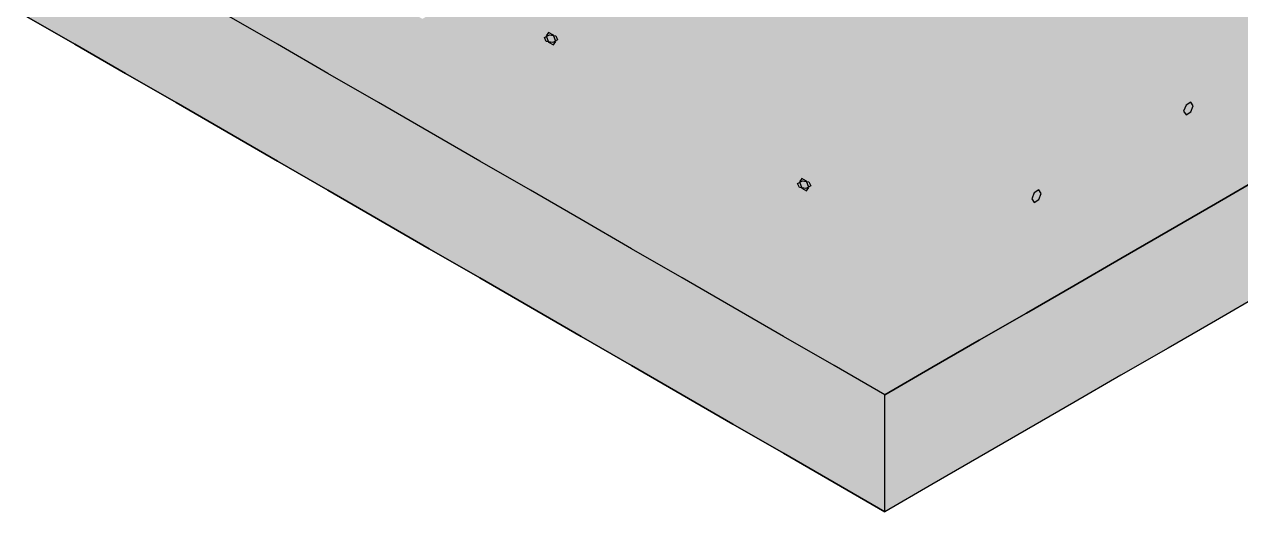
# Model space of a CAD drawing. Header units: metres. Extents: x 0 to 28.4, y 0 to 5.9.
# Drawn here: x 10.787 to 11.827, y 1.475 to 1.892 of the extents above; entities that cross this region are included whole.
import ezdxf

# ---------------------------------------------------------------- set-up
doc = ezdxf.new("R2010")
doc.units = ezdxf.units.M
doc.header["$LTSCALE"] = 0.25
doc.layers.add('ISO-ARISTAS', color=8, linetype='CONTINUOUS')
doc.layers.add('ISO-CONCRETO-SUP', color=254, linetype='CONTINUOUS', true_color=0xe8e8e8)

msp = doc.modelspace()

# ---------------------------------------------------------------- linework, layer by layer
at = {"layer": 'ISO-ARISTAS', "color": 250}
for p, q in [((10.8299, 1.875), (10.7866, 1.9)), ((10.7866, 1.9), (10.8299, 1.875)), ((11.0031, 1.875), (10.9598, 1.9)), ((11.0031, 1.875), (10.9598, 1.9)), ((11.2352, 1.8851), (11.2332, 1.8822)), ((11.2393, 1.8827), (11.2352, 1.8851)), ((10.8732, 1.85), (10.8299, 1.875)), ((10.8299, 1.875), (10.8732, 1.85)), ((11.0464, 1.85), (11.0031, 1.875)), ((11.0464, 1.85), (11.0031, 1.875)), ((11.2317, 1.8807), (11.2358, 1.883)), ((11.2332, 1.8774), (11.2317, 1.8807)), ((11.2332, 1.8822), (11.2352, 1.8769)), ((11.2388, 1.8766), (11.2332, 1.8774)), ((11.2352, 1.8769), (11.2393, 1.8745)), ((11.2358, 1.883), (11.2414, 1.8822)), ((11.2429, 1.8789), (11.2388, 1.8766)), ((11.2414, 1.8774), (11.2393, 1.8827)), ((11.2393, 1.8745), (11.2414, 1.8774)), ((11.2414, 1.8822), (11.2429, 1.8789)), ((10.9165, 1.825), (10.8732, 1.85)), ((10.8732, 1.85), (10.9165, 1.825)), ((11.0897, 1.825), (11.0464, 1.85)), ((11.0897, 1.825), (11.0464, 1.85)), ((10.9598, 1.8), (10.9165, 1.825)), ((10.9165, 1.825), (10.9598, 1.8)), ((11.133, 1.8), (11.0897, 1.825)), ((11.133, 1.8), (11.0897, 1.825)), ((11.7805, 1.8229), (11.7784, 1.8176)), ((11.7846, 1.8253), (11.7805, 1.8229)), ((11.7866, 1.8224), (11.7846, 1.8253)), ((11.7846, 1.8171), (11.7866, 1.8224)), ((11.7784, 1.8176), (11.7805, 1.8147)), ((11.7805, 1.8147), (11.7846, 1.8171)), ((11.0031, 1.775), (10.9598, 1.8)), ((10.9598, 1.8), (11.0031, 1.775)), ((11.1763, 1.775), (11.133, 1.8)), ((11.1763, 1.775), (11.133, 1.8)), ((11.0464, 1.75), (11.0031, 1.775)), ((11.0031, 1.775), (11.0464, 1.75)), ((11.2196, 1.75), (11.1763, 1.775)), ((11.2196, 1.75), (11.1763, 1.775)), ((11.4517, 1.7601), (11.4497, 1.7572)), ((11.4558, 1.7577), (11.4517, 1.7601)), ((11.846, 1.7617), (11.8056, 1.7383)), ((11.8056, 1.7383), (11.846, 1.7617)), ((11.0897, 1.725), (11.0464, 1.75)), ((11.0464, 1.75), (11.0897, 1.725)), ((11.2629, 1.725), (11.2196, 1.75)), ((11.2629, 1.725), (11.2196, 1.75)), ((11.4482, 1.7557), (11.4523, 1.758)), ((11.4497, 1.7524), (11.4482, 1.7557)), ((11.4497, 1.7572), (11.4517, 1.7519)), ((11.4553, 1.7516), (11.4497, 1.7524)), ((11.4517, 1.7519), (11.4558, 1.7495)), ((11.4523, 1.758), (11.4579, 1.7572)), ((11.4594, 1.7539), (11.4553, 1.7516)), ((11.4579, 1.7524), (11.4558, 1.7577)), ((11.4558, 1.7495), (11.4579, 1.7524)), ((11.4579, 1.7572), (11.4594, 1.7539)), ((11.6547, 1.7503), (11.6506, 1.7479)), ((11.6567, 1.7474), (11.6547, 1.7503)), ((11.6506, 1.7479), (11.6485, 1.7426)), ((11.6485, 1.7426), (11.6506, 1.7397)), ((11.6506, 1.7397), (11.6547, 1.7421)), ((11.6547, 1.7421), (11.6567, 1.7474)), ((11.8056, 1.7383), (11.7652, 1.715)), ((11.7652, 1.715), (11.8056, 1.7383)), ((11.133, 1.7), (11.0897, 1.725)), ((11.0897, 1.725), (11.133, 1.7)), ((11.3062, 1.7), (11.2629, 1.725)), ((11.3062, 1.7), (11.2629, 1.725)), ((11.7248, 1.6917), (11.7652, 1.715)), ((11.7652, 1.715), (11.7248, 1.6917)), ((11.1763, 1.675), (11.133, 1.7)), ((11.133, 1.7), (11.1763, 1.675)), ((11.3495, 1.675), (11.3062, 1.7)), ((11.3495, 1.675), (11.3062, 1.7)), ((11.7248, 1.6917), (11.6844, 1.6683)), ((11.6844, 1.6683), (11.7248, 1.6917)), ((11.2196, 1.65), (11.1763, 1.675)), ((11.1763, 1.675), (11.2196, 1.65)), ((11.3928, 1.65), (11.3495, 1.675)), ((11.3928, 1.65), (11.3495, 1.675)), ((11.6844, 1.6683), (11.644, 1.645)), ((11.644, 1.645), (11.6844, 1.6683)), ((11.846, 1.6617), (11.8056, 1.6383)), ((11.846, 1.6617), (11.8056, 1.6383)), ((11.2629, 1.625), (11.2196, 1.65)), ((11.2196, 1.65), (11.2629, 1.625)), ((11.4361, 1.625), (11.3928, 1.65)), ((11.4361, 1.625), (11.3928, 1.65)), ((11.6036, 1.6217), (11.644, 1.645)), ((11.644, 1.645), (11.6036, 1.6217)), ((11.8056, 1.6383), (11.7652, 1.615)), ((11.8056, 1.6383), (11.7652, 1.615)), ((11.3062, 1.6), (11.2629, 1.625)), ((11.2629, 1.625), (11.3062, 1.6)), ((11.4794, 1.6), (11.4361, 1.625)), ((11.4794, 1.6), (11.4361, 1.625)), ((11.6036, 1.6217), (11.5631, 1.5983)), ((11.5631, 1.5983), (11.6036, 1.6217)), ((11.7652, 1.615), (11.7248, 1.5917)), ((11.7652, 1.615), (11.7248, 1.5917)), ((11.3495, 1.575), (11.3062, 1.6)), ((11.3062, 1.6), (11.3495, 1.575)), ((11.5227, 1.575), (11.4794, 1.6)), ((11.5227, 1.575), (11.4794, 1.6)), ((11.5227, 1.575), (11.5631, 1.5983)), ((11.5631, 1.5983), (11.5227, 1.575)), ((11.7248, 1.5917), (11.6844, 1.5683)), ((11.7248, 1.5917), (11.6844, 1.5683)), ((11.3928, 1.55), (11.3495, 1.575)), ((11.3495, 1.575), (11.3928, 1.55)), ((11.5227, 1.525), (11.5227, 1.575)), ((11.5227, 1.525), (11.5227, 1.575)), ((11.6844, 1.5683), (11.644, 1.545)), ((11.6844, 1.5683), (11.644, 1.545)), ((11.4361, 1.525), (11.3928, 1.55)), ((11.3928, 1.55), (11.4361, 1.525)), ((11.644, 1.545), (11.6036, 1.5217)), ((11.644, 1.545), (11.6036, 1.5217)), ((11.4794, 1.5), (11.4361, 1.525)), ((11.4361, 1.525), (11.4794, 1.5)), ((11.5227, 1.475), (11.5227, 1.525)), ((11.5227, 1.475), (11.5227, 1.525)), ((11.6036, 1.5217), (11.5631, 1.4983)), ((11.6036, 1.5217), (11.5631, 1.4983)), ((11.5227, 1.475), (11.4794, 1.5)), ((11.4794, 1.5), (11.5227, 1.475)), ((11.5631, 1.4983), (11.5227, 1.475)), ((11.5631, 1.4983), (11.5227, 1.475))]:
    msp.add_line(p, q, dxfattribs=at)
at = {"layer": 'ISO-CONCRETO-SUP', "true_color": 0x912020}
for points in [[(11.2317, 1.8807), (11.2358, 1.883), (11.2317, 2.049), (11.2358, 2.0514)], [(11.2429, 1.8789), (11.2388, 1.8766), (11.2429, 2.0473), (11.2388, 2.0449)], [(11.4482, 1.7557), (11.4523, 1.758), (11.4482, 1.924), (11.4523, 1.9264)], [(11.4594, 1.7539), (11.4553, 1.7516), (11.4594, 1.9223), (11.4553, 1.9199)]]:
    msp.add_solid(points, dxfattribs=at)
at = {"layer": 'ISO-CONCRETO-SUP', "true_color": 0xaa2626}
for points in [[(11.2358, 1.883), (11.2414, 1.8822), (11.2358, 2.0514), (11.2414, 2.0505)], [(11.2388, 1.8766), (11.2332, 1.8774), (11.2388, 2.0449), (11.2332, 2.0458)], [(11.4523, 1.758), (11.4579, 1.7572), (11.4523, 1.9264), (11.4579, 1.9255)], [(11.4553, 1.7516), (11.4497, 1.7524), (11.4553, 1.9199), (11.4497, 1.9208)]]:
    msp.add_solid(points, dxfattribs=at)
at = {"layer": 'ISO-CONCRETO-SUP', "true_color": 0x8d1f1f}
for points in [[(11.2414, 1.8822), (11.2429, 1.8789), (11.2414, 2.0505), (11.2429, 2.0473)], [(11.2332, 1.8774), (11.2317, 1.8807), (11.2332, 2.0458), (11.2317, 2.049)], [(11.4579, 1.7572), (11.4594, 1.7539), (11.4579, 1.9255), (11.4594, 1.9223)], [(11.4497, 1.7524), (11.4482, 1.7557), (11.4497, 1.9208), (11.4482, 1.924)]]:
    msp.add_solid(points, dxfattribs=at)
at = {"layer": 'ISO-CONCRETO-SUP', "true_color": 0x731a1a}
for points in [[(11.3804, 1.9672), (11.3824, 1.9701), (11.2332, 1.8822), (11.2352, 1.8851)], [(11.3886, 1.9624), (11.3866, 1.9595), (11.2414, 1.8774), (11.2393, 1.8745)], [(11.7441, 1.9272), (11.7462, 1.9301), (11.5969, 1.8422), (11.599, 1.8451)], [(11.7524, 1.9224), (11.7503, 1.9195), (11.6051, 1.8374), (11.6031, 1.8345)], [(11.5969, 1.8422), (11.599, 1.8451), (11.4497, 1.7572), (11.4517, 1.7601)], [(11.6051, 1.8374), (11.6031, 1.8345), (11.4579, 1.7524), (11.4558, 1.7495)]]:
    msp.add_solid(points, dxfattribs=at)
at = {"layer": 'ISO-CONCRETO-SUP', "true_color": 0xad2626}
for points in [[(11.3824, 1.9619), (11.3804, 1.9672), (11.2352, 1.8769), (11.2332, 1.8822)], [(11.3866, 1.9677), (11.3886, 1.9624), (11.2393, 1.8827), (11.2414, 1.8774)], [(11.7462, 1.9219), (11.7441, 1.9272), (11.599, 1.8369), (11.5969, 1.8422)], [(11.7503, 1.9277), (11.7524, 1.9224), (11.6031, 1.8427), (11.6051, 1.8374)], [(11.599, 1.8369), (11.5969, 1.8422), (11.4517, 1.7519), (11.4497, 1.7572)], [(11.6031, 1.8427), (11.6051, 1.8374), (11.4558, 1.7577), (11.4579, 1.7524)]]:
    msp.add_solid(points, dxfattribs=at)
at = {"layer": 'ISO-CONCRETO-SUP', "true_color": 0xb32828}
for points in [[(11.3824, 1.9701), (11.3866, 1.9677), (11.2352, 1.8851), (11.2393, 1.8827)], [(11.3866, 1.9595), (11.3824, 1.9619), (11.2393, 1.8745), (11.2352, 1.8769)], [(11.7462, 1.9301), (11.7503, 1.9277), (11.599, 1.8451), (11.6031, 1.8427)], [(11.7503, 1.9195), (11.7462, 1.9219), (11.6031, 1.8345), (11.599, 1.8369)], [(11.599, 1.8451), (11.6031, 1.8427), (11.4517, 1.7601), (11.4558, 1.7577)], [(11.6031, 1.8345), (11.599, 1.8369), (11.4558, 1.7495), (11.4517, 1.7519)]]:
    msp.add_solid(points, dxfattribs=at)
at = {"layer": 'ISO-CONCRETO-SUP', "true_color": 0x182b7c}
for points in [[(11.7643, 1.974), (11.7623, 1.977), (11.9104, 1.8897), (11.9083, 1.8926)], [(11.3626, 1.919), (11.3646, 1.916), (11.5086, 1.8346), (11.5107, 1.8317)], [(11.3585, 1.9083), (11.3564, 1.9113), (11.5045, 1.824), (11.5025, 1.827)], [(11.6385, 1.9096), (11.6406, 1.9067), (11.7846, 1.8253), (11.7866, 1.8224)], [(11.6344, 1.899), (11.6324, 1.902), (11.7805, 1.8147), (11.7784, 1.8176)], [(11.5086, 1.8346), (11.5107, 1.8317), (11.6547, 1.7503), (11.6567, 1.7474)], [(11.5045, 1.824), (11.5025, 1.827), (11.6506, 1.7397), (11.6485, 1.7426)]]:
    msp.add_solid(points, dxfattribs=at)
at = {"layer": 'ISO-CONCRETO-SUP', "true_color": 0x233eb3}
for points in [[(11.7684, 1.9764), (11.7643, 1.974), (11.9145, 1.8921), (11.9104, 1.8897)], [(11.3585, 1.9166), (11.3626, 1.919), (11.5045, 1.8323), (11.5086, 1.8346)], [(11.3626, 1.9107), (11.3585, 1.9083), (11.5086, 1.8264), (11.5045, 1.824)], [(11.6344, 1.9073), (11.6385, 1.9096), (11.7805, 1.8229), (11.7846, 1.8253)], [(11.6385, 1.9014), (11.6344, 1.899), (11.7846, 1.8171), (11.7805, 1.8147)], [(11.5045, 1.8323), (11.5086, 1.8346), (11.6506, 1.7479), (11.6547, 1.7503)], [(11.5086, 1.8264), (11.5045, 1.824), (11.6547, 1.7421), (11.6506, 1.7397)]]:
    msp.add_solid(points, dxfattribs=at)
at = {"layer": 'ISO-CONCRETO-SUP', "true_color": 0x89847b}
for points in [[(10.7866, 1.9), (10.8299, 1.875), (10.7866, 1.95), (10.8299, 1.925)], [(10.8732, 1.9), (10.9165, 1.875), (10.8732, 1.95), (10.9165, 1.925)], [(10.8299, 1.875), (10.8732, 1.85), (10.8299, 1.925), (10.8732, 1.9)], [(10.9165, 1.875), (10.9598, 1.85), (10.9165, 1.925), (10.9598, 1.9)], [(10.8732, 1.85), (10.9165, 1.825), (10.8732, 1.9), (10.9165, 1.875)], [(10.9598, 1.85), (11.0031, 1.825), (10.9598, 1.9), (11.0031, 1.875)], [(10.9165, 1.825), (10.9598, 1.8), (10.9165, 1.875), (10.9598, 1.85)], [(11.0031, 1.825), (11.0464, 1.8), (11.0031, 1.875), (11.0464, 1.85)], [(10.9598, 1.8), (11.0031, 1.775), (10.9598, 1.85), (11.0031, 1.825)], [(11.0464, 1.8), (11.0897, 1.775), (11.0464, 1.85), (11.0897, 1.825)], [(11.0031, 1.775), (11.0464, 1.75), (11.0031, 1.825), (11.0464, 1.8)], [(11.0897, 1.775), (11.133, 1.75), (11.0897, 1.825), (11.133, 1.8)], [(11.0464, 1.75), (11.0897, 1.725), (11.0464, 1.8), (11.0897, 1.775)], [(11.133, 1.75), (11.1763, 1.725), (11.133, 1.8), (11.1763, 1.775)], [(11.0897, 1.725), (11.133, 1.7), (11.0897, 1.775), (11.133, 1.75)], [(11.1763, 1.725), (11.2196, 1.7), (11.1763, 1.775), (11.2196, 1.75)], [(11.133, 1.7), (11.1763, 1.675), (11.133, 1.75), (11.1763, 1.725)], [(11.2196, 1.7), (11.2629, 1.675), (11.2196, 1.75), (11.2629, 1.725)], [(11.1763, 1.675), (11.2196, 1.65), (11.1763, 1.725), (11.2196, 1.7)], [(11.2629, 1.675), (11.3062, 1.65), (11.2629, 1.725), (11.3062, 1.7)], [(11.2196, 1.65), (11.2629, 1.625), (11.2196, 1.7), (11.2629, 1.675)], [(11.3062, 1.65), (11.3495, 1.625), (11.3062, 1.7), (11.3495, 1.675)], [(11.2629, 1.625), (11.3062, 1.6), (11.2629, 1.675), (11.3062, 1.65)], [(11.3495, 1.625), (11.3928, 1.6), (11.3495, 1.675), (11.3928, 1.65)], [(11.3062, 1.6), (11.3495, 1.575), (11.3062, 1.65), (11.3495, 1.625)], [(11.3928, 1.6), (11.4361, 1.575), (11.3928, 1.65), (11.4361, 1.625)], [(11.3495, 1.575), (11.3928, 1.55), (11.3495, 1.625), (11.3928, 1.6)], [(11.4361, 1.575), (11.4794, 1.55), (11.4361, 1.625), (11.4794, 1.6)], [(11.3928, 1.55), (11.4361, 1.525), (11.3928, 1.6), (11.4361, 1.575)], [(11.4794, 1.55), (11.5227, 1.525), (11.4794, 1.6), (11.5227, 1.575)], [(11.4361, 1.525), (11.4794, 1.5), (11.4361, 1.575), (11.4794, 1.55)], [(11.4794, 1.5), (11.5227, 1.475), (11.4794, 1.55), (11.5227, 1.525)]]:
    msp.add_solid(points, dxfattribs=at)
at = {"layer": 'ISO-CONCRETO-SUP', "true_color": 0x989388}
for points in [[(11.2023, 1.94), (11.2456, 1.915), (11.1619, 1.9167), (11.2052, 1.8917)], [(11.286, 1.9383), (11.3293, 1.9133), (11.2456, 1.915), (11.2889, 1.89)], [(11.3697, 1.9367), (11.413, 1.9117), (11.3293, 1.9133), (11.3726, 1.8883)], [(11.3755, 1.94), (11.4188, 1.915), (11.3351, 1.9167), (11.3784, 1.8917)], [(11.4592, 1.9383), (11.5025, 1.9133), (11.4188, 1.915), (11.4621, 1.89)], [(11.5429, 1.9367), (11.5862, 1.9117), (11.5025, 1.9133), (11.5458, 1.8883)], [(11.4534, 1.935), (11.4967, 1.91), (11.413, 1.9117), (11.4563, 1.8867)], [(11.5372, 1.9333), (11.5805, 1.9083), (11.4967, 1.91), (11.54, 1.885)], [(11.6209, 1.9317), (11.6642, 1.9067), (11.5805, 1.9083), (11.6238, 1.8833)], [(11.6266, 1.935), (11.6699, 1.91), (11.5862, 1.9117), (11.6295, 1.8867)], [(11.7046, 1.93), (11.7479, 1.905), (11.6642, 1.9067), (11.7075, 1.8817)], [(11.7104, 1.9333), (11.7537, 1.9083), (11.6699, 1.91), (11.7132, 1.885)], [(11.7883, 1.9283), (11.8316, 1.9033), (11.7479, 1.905), (11.7912, 1.88)], [(11.7941, 1.9317), (11.8374, 1.9067), (11.7537, 1.9083), (11.797, 1.8833)], [(10.827, 1.9233), (10.8703, 1.8983), (10.7866, 1.9), (10.8299, 1.875)], [(10.9107, 1.9217), (10.954, 1.8967), (10.8703, 1.8983), (10.9136, 1.8733)], [(10.9944, 1.92), (11.0377, 1.895), (10.954, 1.8967), (10.9973, 1.8717)], [(11.0002, 1.9233), (11.0435, 1.8983), (10.9598, 1.9), (11.0031, 1.875)], [(11.0782, 1.9183), (11.1215, 1.8933), (11.0377, 1.895), (11.0811, 1.87)], [(11.0839, 1.9217), (11.1272, 1.8967), (11.0435, 1.8983), (11.0868, 1.8733)], [(11.1619, 1.9167), (11.2052, 1.8917), (11.1215, 1.8933), (11.1648, 1.8683)], [(11.1677, 1.92), (11.211, 1.895), (11.1272, 1.8967), (11.1705, 1.8717)], [(11.2456, 1.915), (11.2889, 1.89), (11.2052, 1.8917), (11.2485, 1.8667)], [(11.2514, 1.9183), (11.2947, 1.8933), (11.211, 1.895), (11.2543, 1.87)], [(11.3351, 1.9167), (11.3784, 1.8917), (11.2947, 1.8933), (11.338, 1.8683)], [(11.4188, 1.915), (11.4621, 1.89), (11.3784, 1.8917), (11.4217, 1.8667)], [(11.3293, 1.9133), (11.3726, 1.8883), (11.2889, 1.89), (11.3322, 1.865)], [(11.413, 1.9117), (11.4563, 1.8867), (11.3726, 1.8883), (11.4159, 1.8633)], [(11.4967, 1.91), (11.54, 1.885), (11.4563, 1.8867), (11.4996, 1.8617)], [(11.5025, 1.9133), (11.5458, 1.8883), (11.4621, 1.89), (11.5054, 1.865)], [(11.5805, 1.9083), (11.6238, 1.8833), (11.54, 1.885), (11.5833, 1.86)], [(11.5862, 1.9117), (11.6295, 1.8867), (11.5458, 1.8883), (11.5891, 1.8633)], [(11.6642, 1.9067), (11.7075, 1.8817), (11.6238, 1.8833), (11.6671, 1.8583)], [(11.6699, 1.91), (11.7132, 1.885), (11.6295, 1.8867), (11.6728, 1.8617)], [(11.7479, 1.905), (11.7912, 1.88), (11.7075, 1.8817), (11.7508, 1.8567)], [(11.7537, 1.9083), (11.797, 1.8833), (11.7132, 1.885), (11.7566, 1.86)], [(11.8374, 1.9067), (11.8807, 1.8817), (11.797, 1.8833), (11.8403, 1.8583)], [(10.8703, 1.8983), (10.9136, 1.8733), (10.8299, 1.875), (10.8732, 1.85)], [(10.954, 1.8967), (10.9973, 1.8717), (10.9136, 1.8733), (10.9569, 1.8483)], [(11.0377, 1.895), (11.0811, 1.87), (10.9973, 1.8717), (11.0406, 1.8467)], [(11.0435, 1.8983), (11.0868, 1.8733), (11.0031, 1.875), (11.0464, 1.85)], [(11.1272, 1.8967), (11.1705, 1.8717), (11.0868, 1.8733), (11.1301, 1.8483)], [(11.211, 1.895), (11.2543, 1.87), (11.1705, 1.8717), (11.2138, 1.8467)], [(11.8316, 1.9033), (11.8749, 1.8783), (11.7912, 1.88), (11.8345, 1.855)], [(11.1215, 1.8933), (11.1648, 1.8683), (11.0811, 1.87), (11.1244, 1.845)], [(11.2052, 1.8917), (11.2485, 1.8667), (11.1648, 1.8683), (11.2081, 1.8433)], [(11.2889, 1.89), (11.3322, 1.865), (11.2485, 1.8667), (11.2918, 1.8417)], [(11.2947, 1.8933), (11.338, 1.8683), (11.2543, 1.87), (11.2976, 1.845)], [(11.3726, 1.8883), (11.4159, 1.8633), (11.3322, 1.865), (11.3755, 1.84)], [(11.3784, 1.8917), (11.4217, 1.8667), (11.338, 1.8683), (11.3813, 1.8433)], [(11.4563, 1.8867), (11.4996, 1.8617), (11.4159, 1.8633), (11.4592, 1.8383)], [(11.4621, 1.89), (11.5054, 1.865), (11.4217, 1.8667), (11.465, 1.8417)], [(11.54, 1.885), (11.5833, 1.86), (11.4996, 1.8617), (11.5429, 1.8367)], [(11.5458, 1.8883), (11.5891, 1.8633), (11.5054, 1.865), (11.5487, 1.84)], [(11.6295, 1.8867), (11.6728, 1.8617), (11.5891, 1.8633), (11.6324, 1.8383)], [(11.7132, 1.885), (11.7566, 1.86), (11.6728, 1.8617), (11.7161, 1.8367)], [(10.9136, 1.8733), (10.9569, 1.8483), (10.8732, 1.85), (10.9165, 1.825)], [(11.0868, 1.8733), (11.1301, 1.8483), (11.0464, 1.85), (11.0897, 1.825)], [(11.6238, 1.8833), (11.6671, 1.8583), (11.5833, 1.86), (11.6266, 1.835)], [(11.7075, 1.8817), (11.7508, 1.8567), (11.6671, 1.8583), (11.7104, 1.8333)], [(11.7912, 1.88), (11.8345, 1.855), (11.7508, 1.8567), (11.7941, 1.8317)], [(11.797, 1.8833), (11.8403, 1.8583), (11.7566, 1.86), (11.7999, 1.835)], [(10.9973, 1.8717), (11.0406, 1.8467), (10.9569, 1.8483), (11.0002, 1.8233)], [(11.0811, 1.87), (11.1244, 1.845), (11.0406, 1.8467), (11.0839, 1.8217)], [(11.1648, 1.8683), (11.2081, 1.8433), (11.1244, 1.845), (11.1677, 1.82)], [(11.1705, 1.8717), (11.2138, 1.8467), (11.1301, 1.8483), (11.1734, 1.8233)], [(11.2485, 1.8667), (11.2918, 1.8417), (11.2081, 1.8433), (11.2514, 1.8183)], [(11.2543, 1.87), (11.2976, 1.845), (11.2138, 1.8467), (11.2571, 1.8217)], [(11.3322, 1.865), (11.3755, 1.84), (11.2918, 1.8417), (11.3351, 1.8167)], [(11.338, 1.8683), (11.3813, 1.8433), (11.2976, 1.845), (11.3409, 1.82)], [(11.4159, 1.8633), (11.4592, 1.8383), (11.3755, 1.84), (11.4188, 1.815)], [(11.4217, 1.8667), (11.465, 1.8417), (11.3813, 1.8433), (11.4246, 1.8183)], [(11.5054, 1.865), (11.5487, 1.84), (11.465, 1.8417), (11.5083, 1.8167)], [(11.5891, 1.8633), (11.6324, 1.8383), (11.5487, 1.84), (11.592, 1.815)], [(11.4996, 1.8617), (11.5429, 1.8367), (11.4592, 1.8383), (11.5025, 1.8133)], [(11.5833, 1.86), (11.6266, 1.835), (11.5429, 1.8367), (11.5862, 1.8117)], [(11.6671, 1.8583), (11.7104, 1.8333), (11.6266, 1.835), (11.6699, 1.81)], [(11.6728, 1.8617), (11.7161, 1.8367), (11.6324, 1.8383), (11.6757, 1.8133)], [(11.7508, 1.8567), (11.7941, 1.8317), (11.7104, 1.8333), (11.7537, 1.8083)], [(11.7566, 1.86), (11.7999, 1.835), (11.7161, 1.8367), (11.7594, 1.8117)], [(11.8345, 1.855), (11.8778, 1.83), (11.7941, 1.8317), (11.8374, 1.8067)], [(11.8403, 1.8583), (11.8836, 1.8333), (11.7999, 1.835), (11.8432, 1.81)], [(10.9569, 1.8483), (11.0002, 1.8233), (10.9165, 1.825), (10.9598, 1.8)], [(11.0406, 1.8467), (11.0839, 1.8217), (11.0002, 1.8233), (11.0435, 1.7983)], [(11.1244, 1.845), (11.1677, 1.82), (11.0839, 1.8217), (11.1272, 1.7967)], [(11.1301, 1.8483), (11.1734, 1.8233), (11.0897, 1.825), (11.133, 1.8)], [(11.2081, 1.8433), (11.2514, 1.8183), (11.1677, 1.82), (11.211, 1.795)], [(11.2138, 1.8467), (11.2571, 1.8217), (11.1734, 1.8233), (11.2167, 1.7983)], [(11.2976, 1.845), (11.3409, 1.82), (11.2571, 1.8217), (11.3004, 1.7967)], [(11.3813, 1.8433), (11.4246, 1.8183), (11.3409, 1.82), (11.3842, 1.795)], [(11.2918, 1.8417), (11.3351, 1.8167), (11.2514, 1.8183), (11.2947, 1.7933)], [(11.3755, 1.84), (11.4188, 1.815), (11.3351, 1.8167), (11.3784, 1.7917)], [(11.4592, 1.8383), (11.5025, 1.8133), (11.4188, 1.815), (11.4621, 1.79)], [(11.465, 1.8417), (11.5083, 1.8167), (11.4246, 1.8183), (11.4679, 1.7933)], [(11.5429, 1.8367), (11.5862, 1.8117), (11.5025, 1.8133), (11.5458, 1.7883)], [(11.5487, 1.84), (11.592, 1.815), (11.5083, 1.8167), (11.5516, 1.7917)], [(11.6266, 1.835), (11.6699, 1.81), (11.5862, 1.8117), (11.6295, 1.7867)], [(11.6324, 1.8383), (11.6757, 1.8133), (11.592, 1.815), (11.6353, 1.79)], [(11.7104, 1.8333), (11.7537, 1.8083), (11.6699, 1.81), (11.7132, 1.785)], [(11.7161, 1.8367), (11.7594, 1.8117), (11.6757, 1.8133), (11.719, 1.7883)], [(11.7941, 1.8317), (11.8374, 1.8067), (11.7537, 1.8083), (11.797, 1.7833)], [(11.7999, 1.835), (11.8432, 1.81), (11.7594, 1.8117), (11.8027, 1.7867)], [(11.0002, 1.8233), (11.0435, 1.7983), (10.9598, 1.8), (11.0031, 1.775)], [(11.0839, 1.8217), (11.1272, 1.7967), (11.0435, 1.7983), (11.0868, 1.7733)], [(11.1734, 1.8233), (11.2167, 1.7983), (11.133, 1.8), (11.1763, 1.775)], [(11.2571, 1.8217), (11.3004, 1.7967), (11.2167, 1.7983), (11.26, 1.7733)], [(11.1677, 1.82), (11.211, 1.795), (11.1272, 1.7967), (11.1705, 1.7717)], [(11.2514, 1.8183), (11.2947, 1.7933), (11.211, 1.795), (11.2543, 1.77)], [(11.3351, 1.8167), (11.3784, 1.7917), (11.2947, 1.7933), (11.338, 1.7683)], [(11.3409, 1.82), (11.3842, 1.795), (11.3004, 1.7967), (11.3437, 1.7717)], [(11.4188, 1.815), (11.4621, 1.79), (11.3784, 1.7917), (11.4217, 1.7667)], [(11.4246, 1.8183), (11.4679, 1.7933), (11.3842, 1.795), (11.4275, 1.77)], [(11.5025, 1.8133), (11.5458, 1.7883), (11.4621, 1.79), (11.5054, 1.765)], [(11.5083, 1.8167), (11.5516, 1.7917), (11.4679, 1.7933), (11.5112, 1.7683)], [(11.5862, 1.8117), (11.6295, 1.7867), (11.5458, 1.7883), (11.5891, 1.7633)], [(11.592, 1.815), (11.6353, 1.79), (11.5516, 1.7917), (11.5949, 1.7667)], [(11.6757, 1.8133), (11.719, 1.7883), (11.6353, 1.79), (11.6786, 1.765)], [(11.7594, 1.8117), (11.8027, 1.7867), (11.719, 1.7883), (11.7623, 1.7633)], [(11.6699, 1.81), (11.7132, 1.785), (11.6295, 1.7867), (11.6728, 1.7617)], [(11.7537, 1.8083), (11.797, 1.7833), (11.7132, 1.785), (11.7566, 1.76)], [(11.8374, 1.8067), (11.8807, 1.7817), (11.797, 1.7833), (11.8403, 1.7583)], [(11.8432, 1.81), (11.8865, 1.785), (11.8027, 1.7867), (11.846, 1.7617)], [(11.0435, 1.7983), (11.0868, 1.7733), (11.0031, 1.775), (11.0464, 1.75)], [(11.1272, 1.7967), (11.1705, 1.7717), (11.0868, 1.7733), (11.1301, 1.7483)], [(11.211, 1.795), (11.2543, 1.77), (11.1705, 1.7717), (11.2138, 1.7467)], [(11.2167, 1.7983), (11.26, 1.7733), (11.1763, 1.775), (11.2196, 1.75)], [(11.2947, 1.7933), (11.338, 1.7683), (11.2543, 1.77), (11.2976, 1.745)], [(11.3004, 1.7967), (11.3437, 1.7717), (11.26, 1.7733), (11.3033, 1.7483)], [(11.3784, 1.7917), (11.4217, 1.7667), (11.338, 1.7683), (11.3813, 1.7433)], [(11.3842, 1.795), (11.4275, 1.77), (11.3437, 1.7717), (11.387, 1.7467)], [(11.4621, 1.79), (11.5054, 1.765), (11.4217, 1.7667), (11.465, 1.7417)], [(11.4679, 1.7933), (11.5112, 1.7683), (11.4275, 1.77), (11.4708, 1.745)], [(11.5516, 1.7917), (11.5949, 1.7667), (11.5112, 1.7683), (11.5545, 1.7433)], [(11.6353, 1.79), (11.6786, 1.765), (11.5949, 1.7667), (11.6382, 1.7417)], [(11.5458, 1.7883), (11.5891, 1.7633), (11.5054, 1.765), (11.5487, 1.74)], [(11.6295, 1.7867), (11.6728, 1.7617), (11.5891, 1.7633), (11.6324, 1.7383)], [(11.7132, 1.785), (11.7566, 1.76), (11.6728, 1.7617), (11.7161, 1.7367)], [(11.719, 1.7883), (11.7623, 1.7633), (11.6786, 1.765), (11.7219, 1.74)], [(11.797, 1.7833), (11.8403, 1.7583), (11.7566, 1.76), (11.7999, 1.735)], [(11.8027, 1.7867), (11.846, 1.7617), (11.7623, 1.7633), (11.8056, 1.7383)], [(11.0868, 1.7733), (11.1301, 1.7483), (11.0464, 1.75), (11.0897, 1.725)], [(11.1705, 1.7717), (11.2138, 1.7467), (11.1301, 1.7483), (11.1734, 1.7233)], [(11.2543, 1.77), (11.2976, 1.745), (11.2138, 1.7467), (11.2571, 1.7217)], [(11.26, 1.7733), (11.3033, 1.7483), (11.2196, 1.75), (11.2629, 1.725)], [(11.3437, 1.7717), (11.387, 1.7467), (11.3033, 1.7483), (11.3466, 1.7233)], [(11.4275, 1.77), (11.4708, 1.745), (11.387, 1.7467), (11.4303, 1.7217)], [(11.338, 1.7683), (11.3813, 1.7433), (11.2976, 1.745), (11.3409, 1.72)], [(11.4217, 1.7667), (11.465, 1.7417), (11.3813, 1.7433), (11.4246, 1.7183)], [(11.5054, 1.765), (11.5487, 1.74), (11.465, 1.7417), (11.5083, 1.7167)], [(11.5112, 1.7683), (11.5545, 1.7433), (11.4708, 1.745), (11.5141, 1.72)], [(11.5891, 1.7633), (11.6324, 1.7383), (11.5487, 1.74), (11.592, 1.715)], [(11.5949, 1.7667), (11.6382, 1.7417), (11.5545, 1.7433), (11.5978, 1.7183)], [(11.6728, 1.7617), (11.7161, 1.7367), (11.6324, 1.7383), (11.6757, 1.7133)], [(11.6786, 1.765), (11.7219, 1.74), (11.6382, 1.7417), (11.6815, 1.7167)], [(11.7566, 1.76), (11.7999, 1.735), (11.7161, 1.7367), (11.7594, 1.7117)], [(11.7623, 1.7633), (11.8056, 1.7383), (11.7219, 1.74), (11.7652, 1.715)], [(11.1301, 1.7483), (11.1734, 1.7233), (11.0897, 1.725), (11.133, 1.7)], [(11.3033, 1.7483), (11.3466, 1.7233), (11.2629, 1.725), (11.3062, 1.7)], [(11.8403, 1.7583), (11.8836, 1.7333), (11.7999, 1.735), (11.8432, 1.71)], [(11.2138, 1.7467), (11.2571, 1.7217), (11.1734, 1.7233), (11.2167, 1.6983)], [(11.2976, 1.745), (11.3409, 1.72), (11.2571, 1.7217), (11.3004, 1.6967)], [(11.3813, 1.7433), (11.4246, 1.7183), (11.3409, 1.72), (11.3842, 1.695)], [(11.387, 1.7467), (11.4303, 1.7217), (11.3466, 1.7233), (11.3899, 1.6983)], [(11.465, 1.7417), (11.5083, 1.7167), (11.4246, 1.7183), (11.4679, 1.6933)], [(11.4708, 1.745), (11.5141, 1.72), (11.4303, 1.7217), (11.4736, 1.6967)], [(11.5487, 1.74), (11.592, 1.715), (11.5083, 1.7167), (11.5516, 1.6917)], [(11.5545, 1.7433), (11.5978, 1.7183), (11.5141, 1.72), (11.5574, 1.695)], [(11.6324, 1.7383), (11.6757, 1.7133), (11.592, 1.715), (11.6353, 1.69)], [(11.6382, 1.7417), (11.6815, 1.7167), (11.5978, 1.7183), (11.6411, 1.6933)], [(11.7219, 1.74), (11.7652, 1.715), (11.6815, 1.7167), (11.7248, 1.6917)], [(11.7161, 1.7367), (11.7594, 1.7117), (11.6757, 1.7133), (11.719, 1.6883)], [(11.7999, 1.735), (11.8432, 1.71), (11.7594, 1.7117), (11.8027, 1.6867)], [(11.1734, 1.7233), (11.2167, 1.6983), (11.133, 1.7), (11.1763, 1.675)], [(11.2571, 1.7217), (11.3004, 1.6967), (11.2167, 1.6983), (11.26, 1.6733)], [(11.3409, 1.72), (11.3842, 1.695), (11.3004, 1.6967), (11.3437, 1.6717)], [(11.3466, 1.7233), (11.3899, 1.6983), (11.3062, 1.7), (11.3495, 1.675)], [(11.4246, 1.7183), (11.4679, 1.6933), (11.3842, 1.695), (11.4275, 1.67)], [(11.4303, 1.7217), (11.4736, 1.6967), (11.3899, 1.6983), (11.4332, 1.6733)], [(11.5141, 1.72), (11.5574, 1.695), (11.4736, 1.6967), (11.517, 1.6717)], [(11.5978, 1.7183), (11.6411, 1.6933), (11.5574, 1.695), (11.6007, 1.67)], [(11.5083, 1.7167), (11.5516, 1.6917), (11.4679, 1.6933), (11.5112, 1.6683)], [(11.592, 1.715), (11.6353, 1.69), (11.5516, 1.6917), (11.5949, 1.6667)], [(11.6757, 1.7133), (11.719, 1.6883), (11.6353, 1.69), (11.6786, 1.665)], [(11.6815, 1.7167), (11.7248, 1.6917), (11.6411, 1.6933), (11.6844, 1.6683)], [(11.7594, 1.7117), (11.8027, 1.6867), (11.719, 1.6883), (11.7623, 1.6633)], [(11.8432, 1.71), (11.8865, 1.685), (11.8027, 1.6867), (11.846, 1.6617)], [(11.2167, 1.6983), (11.26, 1.6733), (11.1763, 1.675), (11.2196, 1.65)], [(11.3004, 1.6967), (11.3437, 1.6717), (11.26, 1.6733), (11.3033, 1.6483)], [(11.3899, 1.6983), (11.4332, 1.6733), (11.3495, 1.675), (11.3928, 1.65)], [(11.4736, 1.6967), (11.517, 1.6717), (11.4332, 1.6733), (11.4765, 1.6483)], [(11.3842, 1.695), (11.4275, 1.67), (11.3437, 1.6717), (11.387, 1.6467)], [(11.4679, 1.6933), (11.5112, 1.6683), (11.4275, 1.67), (11.4708, 1.645)], [(11.5516, 1.6917), (11.5949, 1.6667), (11.5112, 1.6683), (11.5545, 1.6433)], [(11.5574, 1.695), (11.6007, 1.67), (11.517, 1.6717), (11.5603, 1.6467)], [(11.6353, 1.69), (11.6786, 1.665), (11.5949, 1.6667), (11.6382, 1.6417)], [(11.6411, 1.6933), (11.6844, 1.6683), (11.6007, 1.67), (11.644, 1.645)], [(11.719, 1.6883), (11.7623, 1.6633), (11.6786, 1.665), (11.7219, 1.64)], [(11.8027, 1.6867), (11.846, 1.6617), (11.7623, 1.6633), (11.8056, 1.6383)], [(11.26, 1.6733), (11.3033, 1.6483), (11.2196, 1.65), (11.2629, 1.625)], [(11.3437, 1.6717), (11.387, 1.6467), (11.3033, 1.6483), (11.3466, 1.6233)], [(11.4275, 1.67), (11.4708, 1.645), (11.387, 1.6467), (11.4303, 1.6217)], [(11.4332, 1.6733), (11.4765, 1.6483), (11.3928, 1.65), (11.4361, 1.625)], [(11.5112, 1.6683), (11.5545, 1.6433), (11.4708, 1.645), (11.5141, 1.62)], [(11.517, 1.6717), (11.5603, 1.6467), (11.4765, 1.6483), (11.5198, 1.6233)], [(11.5949, 1.6667), (11.6382, 1.6417), (11.5545, 1.6433), (11.5978, 1.6183)], [(11.6007, 1.67), (11.644, 1.645), (11.5603, 1.6467), (11.6036, 1.6217)], [(11.6786, 1.665), (11.7219, 1.64), (11.6382, 1.6417), (11.6815, 1.6167)], [(11.7623, 1.6633), (11.8056, 1.6383), (11.7219, 1.64), (11.7652, 1.615)], [(11.3033, 1.6483), (11.3466, 1.6233), (11.2629, 1.625), (11.3062, 1.6)], [(11.387, 1.6467), (11.4303, 1.6217), (11.3466, 1.6233), (11.3899, 1.5983)], [(11.4708, 1.645), (11.5141, 1.62), (11.4303, 1.6217), (11.4736, 1.5967)], [(11.4765, 1.6483), (11.5198, 1.6233), (11.4361, 1.625), (11.4794, 1.6)], [(11.5603, 1.6467), (11.6036, 1.6217), (11.5198, 1.6233), (11.5631, 1.5983)], [(11.5545, 1.6433), (11.5978, 1.6183), (11.5141, 1.62), (11.5574, 1.595)], [(11.6382, 1.6417), (11.6815, 1.6167), (11.5978, 1.6183), (11.6411, 1.5933)], [(11.7219, 1.64), (11.7652, 1.615), (11.6815, 1.6167), (11.7248, 1.5917)], [(11.3466, 1.6233), (11.3899, 1.5983), (11.3062, 1.6), (11.3495, 1.575)], [(11.4303, 1.6217), (11.4736, 1.5967), (11.3899, 1.5983), (11.4332, 1.5733)], [(11.5141, 1.62), (11.5574, 1.595), (11.4736, 1.5967), (11.517, 1.5717)], [(11.5198, 1.6233), (11.5631, 1.5983), (11.4794, 1.6), (11.5227, 1.575)], [(11.5978, 1.6183), (11.6411, 1.5933), (11.5574, 1.595), (11.6007, 1.57)], [(11.6815, 1.6167), (11.7248, 1.5917), (11.6411, 1.5933), (11.6844, 1.5683)], [(11.3899, 1.5983), (11.4332, 1.5733), (11.3495, 1.575), (11.3928, 1.55)], [(11.4736, 1.5967), (11.517, 1.5717), (11.4332, 1.5733), (11.4765, 1.5483)], [(11.5574, 1.595), (11.6007, 1.57), (11.517, 1.5717), (11.5603, 1.5467)], [(11.6411, 1.5933), (11.6844, 1.5683), (11.6007, 1.57), (11.644, 1.545)], [(11.4332, 1.5733), (11.4765, 1.5483), (11.3928, 1.55), (11.4361, 1.525)], [(11.517, 1.5717), (11.5603, 1.5467), (11.4765, 1.5483), (11.5198, 1.5233)], [(11.6007, 1.57), (11.644, 1.545), (11.5603, 1.5467), (11.6036, 1.5217)], [(11.4765, 1.5483), (11.5198, 1.5233), (11.4361, 1.525), (11.4794, 1.5)], [(11.5603, 1.5467), (11.6036, 1.5217), (11.5198, 1.5233), (11.5631, 1.4983)], [(11.5198, 1.5233), (11.5631, 1.4983), (11.4794, 1.5), (11.5227, 1.475)]]:
    msp.add_solid(points, dxfattribs=at)
at = {"layer": 'ISO-CONCRETO-SUP', "true_color": 0x2541bb}
for points in [[(11.3564, 1.9113), (11.3585, 1.9166), (11.5025, 1.827), (11.5045, 1.8323)], [(11.3646, 1.916), (11.3626, 1.9107), (11.5107, 1.8317), (11.5086, 1.8264)], [(11.6324, 1.902), (11.6344, 1.9073), (11.7784, 1.8176), (11.7805, 1.8229)], [(11.6406, 1.9067), (11.6385, 1.9014), (11.7866, 1.8224), (11.7846, 1.8171)], [(11.5025, 1.827), (11.5045, 1.8323), (11.6485, 1.7426), (11.6506, 1.7479)], [(11.5107, 1.8317), (11.5086, 1.8264), (11.6567, 1.7474), (11.6547, 1.7421)]]:
    msp.add_solid(points, dxfattribs=at)
at = {"layer": 'ISO-CONCRETO-SUP', "true_color": 0x7b776e}
for points in [[(11.846, 1.7117), (11.8056, 1.6883), (11.846, 1.7617), (11.8056, 1.7383)], [(11.8056, 1.6883), (11.7652, 1.665), (11.8056, 1.7383), (11.7652, 1.715)], [(11.7652, 1.665), (11.7248, 1.6417), (11.7652, 1.715), (11.7248, 1.6917)], [(11.846, 1.6617), (11.8056, 1.6383), (11.846, 1.7117), (11.8056, 1.6883)], [(11.7248, 1.6417), (11.6844, 1.6183), (11.7248, 1.6917), (11.6844, 1.6683)], [(11.8056, 1.6383), (11.7652, 1.615), (11.8056, 1.6883), (11.7652, 1.665)], [(11.6844, 1.6183), (11.644, 1.595), (11.6844, 1.6683), (11.644, 1.645)], [(11.7652, 1.615), (11.7248, 1.5917), (11.7652, 1.665), (11.7248, 1.6417)], [(11.644, 1.595), (11.6036, 1.5717), (11.644, 1.645), (11.6036, 1.6217)], [(11.7248, 1.5917), (11.6844, 1.5683), (11.7248, 1.6417), (11.6844, 1.6183)], [(11.6036, 1.5717), (11.5631, 1.5483), (11.6036, 1.6217), (11.5631, 1.5983)], [(11.6844, 1.5683), (11.644, 1.545), (11.6844, 1.6183), (11.644, 1.595)], [(11.5631, 1.5483), (11.5227, 1.525), (11.5631, 1.5983), (11.5227, 1.575)], [(11.644, 1.545), (11.6036, 1.5217), (11.644, 1.595), (11.6036, 1.5717)], [(11.6036, 1.5217), (11.5631, 1.4983), (11.6036, 1.5717), (11.5631, 1.5483)], [(11.5631, 1.4983), (11.5227, 1.475), (11.5631, 1.5483), (11.5227, 1.525)]]:
    msp.add_solid(points, dxfattribs=at)

doc.saveas('drawing.dxf')
